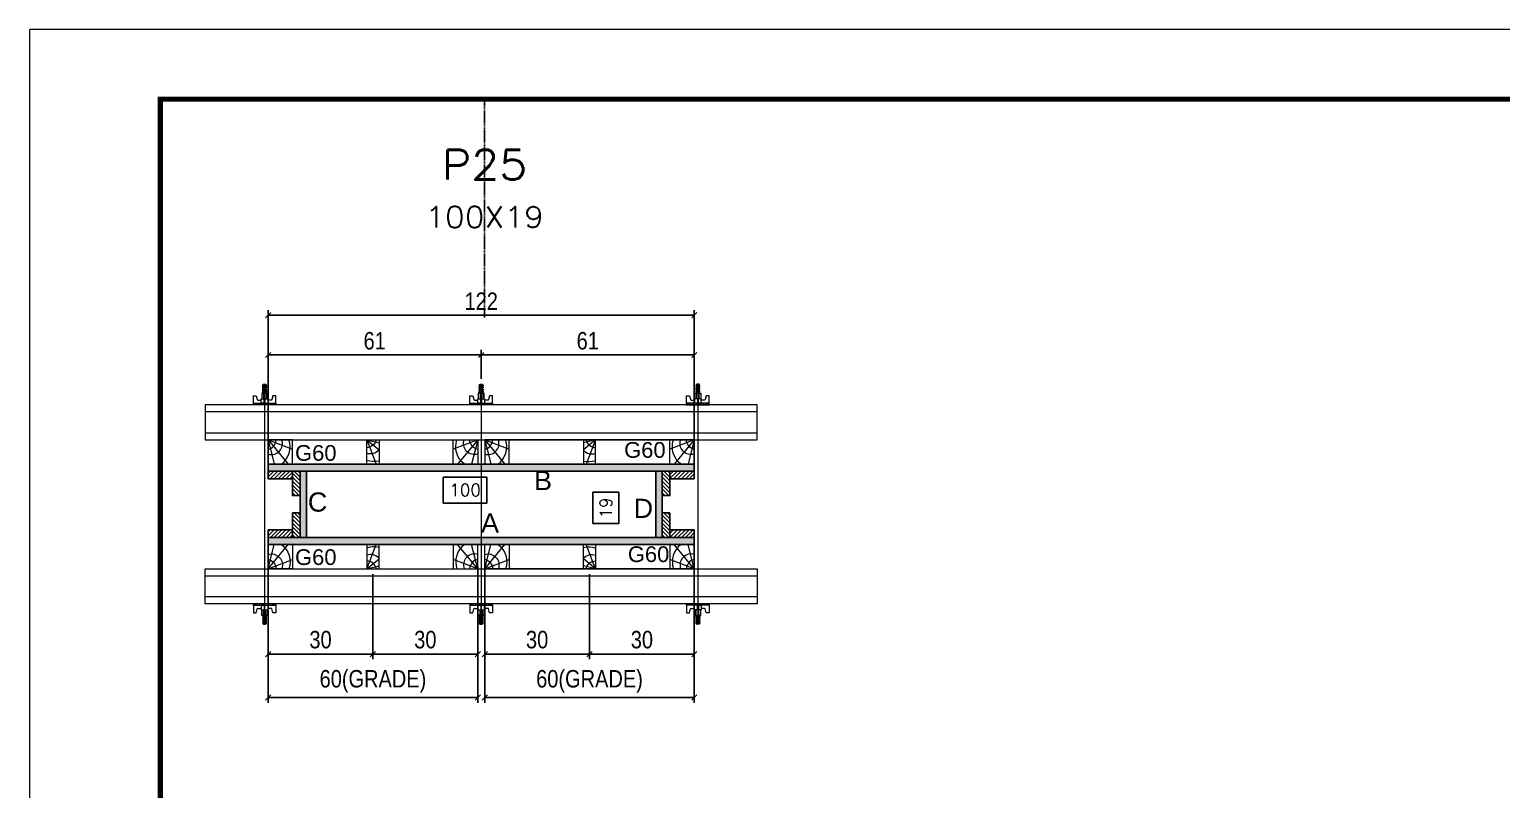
# Model space of a CAD drawing. Extents: x 808 to 7089, y -98 to 17032.
# Drawn here: x 2407 to 3250, y 8557 to 8992 of the extents above; entities that cross this region are included whole.
import ezdxf
from ezdxf.enums import TextEntityAlignment as Align

# ---------------------------------------------------------------- set-up
doc = ezdxf.new("R2010")
doc.units = 0
doc.linetypes.add('DASHED', pattern=[0.75, 0.5, -0.25])
doc.linetypes.add('HIDDEN', pattern=[0.375, 0.25, -0.125])
for name, color, linetype in [('CHAPA', 1, 'Continuous'), ('Cota Seção (2x)', 241, 'Continuous'), ('Painéis', 200, 'Continuous'), ('SARRAFO', 251, 'Continuous'), ('Texto de Titulo', 7, 'Continuous'), ('Texto Qtd Sarr', 242, 'Continuous'), ('TEXTO_GERAL', 7, 'Continuous')]:
    doc.layers.add(name, color=color, linetype=linetype)
for name, color, linetype, lineweight in [('Folhas', 255, 'Continuous', 9), ('Hachura', 251, 'Continuous', 9), ('Madeira', 126, 'Continuous', 18), ('Perfil Metálico', 224, 'Continuous', 18), ('SARRAFO DE PRESSAO', 251, 'DASHED', 9), ('Texto Seção', 7, 'Continuous', 15)]:
    doc.layers.add(name, color=color, linetype=linetype, lineweight=lineweight)
doc.styles.add('ARIAL', font='arial.ttf')
doc.styles.add('COTA TECNICA 2X', font='techl___.ttf', dxfattribs={"height": 10})
doc.styles.add('ROMANS', font='romans.shx')
doc.styles.add('SANSSERIF', font='sas_____.pfb')
doc.dimstyles.new('SECAO PILAR', dxfattribs={"dimtxt": 10, "dimasz": 3, "dimexe": 3, "dimexo": 3, "dimgap": 3, "dimtad": 1, "dimdec": 1, "dimlfac": 0.5, "dimzin": 12, "dimdsep": 46, "dimtxsty": 'COTA TECNICA 2X', "dimblk1": 'OBLIQUE', "dimblk2": 'OBLIQUE', "dimsah": 1, "dimcen": 0.9, "dimclrd": 256, "dimclre": 256, "dimclrt": 256, "dimadec": 1, "dimazin": 3, "dimtfac": 1, "dimtdec": 1, "dimtmove": 0, "dimatfit": 3, "dimfxl": 1, "dimtolj": 1, "dimtzin": 12, "dimarcsym": 0})
doc.dimstyles.new('SECÇÃO 2', dxfattribs={"dimtxt": 7, "dimasz": 6, "dimexe": 0.18, "dimexo": 2, "dimgap": -4, "dimtad": 3, "dimdec": 1, "dimlfac": 0.5, "dimzin": 12, "dimdsep": 46, "dimtxsty": 'ROMANS', "dimblk": 'ARCHTICK', "dimcen": 0.09, "dimse1": 1, "dimse2": 1, "dimsd1": 1, "dimsd2": 1, "dimclrd": 180, "dimclre": 5, "dimclrt": 1, "dimadec": 0, "dimazin": 3, "dimtfac": 1, "dimtdec": 1, "dimtofl": 0, "dimtmove": 0, "dimatfit": 3, "dimldrblk": 'ARCHTICK', "dimfxl": 1, "dimtolj": 1, "dimtzin": 0, "dimarcsym": 0})
pattern_1 = [(45, (12046.2808, 31630.77), (-1.12253202, 1.12253202), [])]
pattern_2 = [(45, (11911.2808, 31630.77), (-1.12253202, 1.12253202), [])]

# ---------------------------------------------------------------- blocks, each defined once
blk = doc.blocks.new('9999999999')
at = {"layer": 'Folhas'}
blk.add_lwpolyline([(98138.98, 34190.21), (99623.98, 34190.21), (99623.98, 35240.21), (98138.98, 35240.21)], close=True, dxfattribs=at)
at = {"layer": 'Folhas', "color": 30, "const_width": 3}
blk.add_lwpolyline([(98213.98, 34230.21), (99583.98, 34230.21), (99583.98, 35200.21), (98213.98, 35200.21)], close=True, dxfattribs=at)
blk = doc.blocks.new('titulo1')
at = {"layer": 'Defpoints', "color": 252, "linetype": 'HIDDEN', "ltscale": 2}
blk.add_line((0, 0), (0, 125), dxfattribs=at)
at = {"layer": 'Defpoints', "style": 'ROMANS', "oblique": 15}
blk.add_attdef('FOLHA', text='', height=10, dxfattribs=at).set_placement((0, 15.58), align=Align.MIDDLE_CENTER)
at = {"layer": 'Texto Qtd Sarr', "color": 3, "style": 'ROMANS', "oblique": 15}
for tag, height, p in [('TITULO', 17, (0, 71.45)), ('SEÇÃO', 12, (0, 41.55))]:
    blk.add_attdef(tag, text='', height=height, dxfattribs=at).set_placement(p, align=Align.MIDDLE_CENTER)
blk = doc.blocks.new('*D815')
at = {"layer": 'Cota Seção (2x)', "color": 180, "lineweight": -2, "transparency": 16777216}
for p, q in [((2668.61, 8735.97), (2643.61, 8735.97)), ((2643.61, 8735.97), (2643.61, 8720.97)), ((2668.61, 8720.97), (2668.61, 8735.97)), ((2643.61, 8720.97), (2668.61, 8720.97))]:
    blk.add_line(p, q, dxfattribs=at)
at = {"layer": 'Defpoints', "color": 0, "transparency": 16777216}
for p in [(2565.33, 8739.36), (2765.33, 8739.36), (2565.33, 8716.97)]:
    blk.add_point(p, dxfattribs=at)
at = {"layer": 'Cota Seção (2x)', "color": 1, "transparency": 16777216, "insert": (2656.11, 8728.47), "char_height": 7, "attachment_point": 5, "style": 'ROMANS'}
blk.add_mtext('\\A1;100', dxfattribs=at)
blk = doc.blocks.new('_ArchTick')
at = {"color": 0, "linetype": 'ByBlock', "const_width": 0.15}
blk.add_lwpolyline([(-0.5, -0.5), (0.5, 0.5)], dxfattribs=at)
blk = doc.blocks.new('_Oblique')
at = {"color": 0, "linetype": 'ByBlock', "lineweight": -2}
blk.add_line((-0.5, -0.5), (0.5, 0.5), dxfattribs=at)
blk = doc.blocks.new('*D816')
at = {"layer": 'Cota Seção (2x)', "lineweight": -2, "transparency": 16777216}
for p, q in [((2543.33, 8746.36), (2543.33, 8831.65)), ((2787.33, 8828.65), (2543.33, 8828.65)), ((2787.33, 8746.36), (2787.33, 8831.65))]:
    blk.add_line(p, q, dxfattribs=at)
at = {"layer": 'Defpoints', "color": 0, "transparency": 16777216}
for p in [(2543.33, 8828.65), (2543.33, 8743.36), (2787.33, 8743.36)]:
    blk.add_point(p, dxfattribs=at)
at = {"layer": 'Cota Seção (2x)', "lineweight": -2, "transparency": 16777216, "xscale": 3, "yscale": 3, "zscale": 3, "rotation": 180}
blk.add_blockref('_Oblique', (2543.33, 8828.65), dxfattribs=at)
at = {"layer": 'Cota Seção (2x)', "lineweight": -2, "transparency": 16777216, "xscale": 3, "yscale": 3, "zscale": 3}
blk.add_blockref('_Oblique', (2787.33, 8828.65), dxfattribs=at)
at = {"layer": 'Cota Seção (2x)', "transparency": 16777216, "insert": (2665.33, 8836.71), "char_height": 10, "attachment_point": 5, "style": 'COTA TECNICA 2X'}
blk.add_mtext('\\A1;122', dxfattribs=at)
blk = doc.blocks.new('*D817')
at = {"layer": 'Cota Seção (2x)', "lineweight": -2, "transparency": 16777216}
for p, q in [((2665.33, 8792.16), (2665.33, 8808.89)), ((2787.33, 8780.36), (2787.33, 8808.89)), ((2787.33, 8805.89), (2665.33, 8805.89))]:
    blk.add_line(p, q, dxfattribs=at)
at = {"layer": 'Defpoints', "color": 0, "transparency": 16777216}
for p in [(2665.33, 8805.89), (2665.33, 8789.16), (2787.33, 8777.36)]:
    blk.add_point(p, dxfattribs=at)
at = {"layer": 'Cota Seção (2x)', "lineweight": -2, "transparency": 16777216, "xscale": 3, "yscale": 3, "zscale": 3, "rotation": 180}
blk.add_blockref('_Oblique', (2665.33, 8805.89), dxfattribs=at)
at = {"layer": 'Cota Seção (2x)', "lineweight": -2, "transparency": 16777216, "xscale": 3, "yscale": 3, "zscale": 3}
blk.add_blockref('_Oblique', (2787.33, 8805.89), dxfattribs=at)
at = {"layer": 'Cota Seção (2x)', "transparency": 16777216, "insert": (2726.33, 8813.99), "char_height": 10, "attachment_point": 5, "style": 'COTA TECNICA 2X'}
blk.add_mtext('\\A1;61', dxfattribs=at)
blk = doc.blocks.new('*D818')
at = {"layer": 'Cota Seção (2x)', "lineweight": -2, "transparency": 16777216}
for p, q in [((2543.33, 8780.36), (2543.33, 8808.89)), ((2665.33, 8792.16), (2665.33, 8808.89)), ((2543.33, 8805.89), (2665.33, 8805.89))]:
    blk.add_line(p, q, dxfattribs=at)
at = {"layer": 'Defpoints', "color": 0, "transparency": 16777216}
for p in [(2665.33, 8805.89), (2665.33, 8789.16), (2543.33, 8777.36)]:
    blk.add_point(p, dxfattribs=at)
at = {"layer": 'Cota Seção (2x)', "lineweight": -2, "transparency": 16777216, "xscale": 3, "yscale": 3, "zscale": 3, "rotation": 180}
blk.add_blockref('_Oblique', (2543.33, 8805.89), dxfattribs=at)
at = {"layer": 'Cota Seção (2x)', "lineweight": -2, "transparency": 16777216, "xscale": 3, "yscale": 3, "zscale": 3}
blk.add_blockref('_Oblique', (2665.33, 8805.89), dxfattribs=at)
at = {"layer": 'Cota Seção (2x)', "transparency": 16777216, "insert": (2604.33, 8813.99), "char_height": 10, "attachment_point": 5, "style": 'COTA TECNICA 2X'}
blk.add_mtext('\\A1;61', dxfattribs=at)
blk = doc.blocks.new('*D819')
at = {"layer": 'Cota Seção (2x)', "color": 180, "lineweight": -2, "transparency": 16777216}
for p, q in [((2744.19, 8727.26), (2729.19, 8727.26)), ((2729.19, 8727.26), (2729.19, 8709.26)), ((2744.19, 8709.26), (2744.19, 8727.26)), ((2729.19, 8709.26), (2744.19, 8709.26))]:
    blk.add_line(p, q, dxfattribs=at)
at = {"layer": 'Defpoints', "color": 0, "transparency": 16777216}
for p in [(2765.33, 8739.36), (2748.19, 8701.36), (2765.33, 8701.36)]:
    blk.add_point(p, dxfattribs=at)
at = {"layer": 'Cota Seção (2x)', "color": 1, "transparency": 16777216, "insert": (2736.69, 8718.26), "char_height": 7, "attachment_point": 5, "rotation": 90, "style": 'ROMANS'}
blk.add_mtext('\\A1;19', dxfattribs=at)
blk = doc.blocks.new('C')
at = {"layer": 'Hachura', "color": 0}
for p, q in [((0, 3.22), (0, -3.22)), ((0.45, 3.22), (0, 3.22)), ((0.46, 3.16), (0, 3.16)), ((0.46, 3.05), (0, 3.05)), ((0.46, 2.88), (0, 2.88)), ((0, 2.75), (0, -1.16)), ((0.46, 2.65), (0, 2.65)), ((0.46, 2.23), (0, 2.23)), ((0.46, 1.51), (0, 1.51)), ((0.39, 0.49), (0.17, 0.49)), ((0.45, -3.23), (0.45, 3.22)), ((0.45, 3.22), (2.58, 3.22)), ((1.74, 0.97), (0.45, 0.97)), ((1.45, 0.1), (0.45, 0.1)), ((1.35, 1.94), (1.35, 0.96)), ((2.58, 2.39), (1.47, 2.09)), ((1.74, -0.97), (1.74, 0.97)), ((1.74, 0.97), (1.74, 0.84)), ((1.74, 0.97), (1.74, 0.84)), ((1.74, 0.84), (3.35, 0.84)), ((3.35, 0.45), (1.74, 0.45)), ((2.58, 3.22), (2.58, 2.39)), ((3.32, 0.84), (3.32, -0.84)), ((3.35, 0.84), (3.35, -0.84)), ((3.68, 0.45), (3.35, 0.45)), ((3.84, -0.52), (3.35, 0.45)), ((3.35, 0.06), (3.67, -0.57)), ((3.68, 0.45), (4.16, -0.52)), ((3.72, 0.5), (4.25, -0.57)), ((4.37, -0.55), (3.83, 0.53)), ((4.15, 0.45), (3.93, 0.45)), ((4.42, -0.52), (3.93, 0.45)), ((4.15, 0.45), (4.26, 0.45)), ((4.26, 0.45), (4.74, -0.52)), ((4.3, 0.5), (4.83, -0.57)), ((4.95, -0.55), (4.41, 0.53)), ((4.51, 0.45), (4.84, 0.45)), ((5, -0.52), (4.51, 0.45)), ((4.84, 0.45), (5.32, -0.52)), ((4.88, 0.5), (5.41, -0.57)), ((5.53, -0.55), (4.99, 0.53)), ((5.58, -0.52), (5.09, 0.45)), ((5.42, 0.45), (5.09, 0.45)), ((5.58, -0.52), (5.09, 0.45)), ((5.42, 0.45), (5.74, -0.19)), ((5.46, 0.5), (5.74, -0.07)), ((5.74, 0.19), (5.57, 0.53)), ((5.74, 0.32), (5.68, 0.45)), ((5.68, 0.45), (5.74, 0.45)), ((5.74, 0.45), (5.9, 0.29)), ((5.74, 0.45), (5.74, -0.52)), ((5.9, -0.36), (5.9, 0.29)), ((0.45, 0), (0, 0)), ((0.46, -1.52), (0, -1.52)), ((0.46, -2.23), (0, -2.23)), ((0.46, -2.65), (0, -2.65)), ((0.46, -2.88), (0, -2.88)), ((0.46, -3.05), (0, -3.05)), ((0.46, -3.16), (0, -3.16)), ((0, -3.22), (2.57, -3.22)), ((0.08, -0.48), (0.29, -0.48)), ((0.29, -0.48), (0.4, -0.48)), ((0.45, 0), (0.45, -0.97)), ((0.45, -0.16), (1.45, -0.16)), ((0.45, -0.65), (0.45, -0.32)), ((0.45, -3.23), (0.45, -0.65)), ((0.45, -0.97), (1.74, -0.97)), ((1.35, -1.94), (1.35, -0.97)), ((2.58, -2.39), (1.47, -2.1)), ((3.35, -0.32), (1.74, -0.32)), ((3.35, -0.84), (1.74, -0.84)), ((2.58, -3.23), (2.58, -2.39)), ((3.35, -0.07), (3.58, -0.52)), ((3.35, -0.52), (3.58, -0.52)), ((3.84, -0.52), (4.16, -0.52)), ((4.42, -0.52), (4.74, -0.52)), ((4.63, -0.52), (4.74, -0.52)), ((5, -0.52), (5.32, -0.52)), ((5.58, -0.52), (5.74, -0.52)), ((5.74, -0.52), (5.9, -0.36)), ((5.74, -0.52), (5.74, -0.52))]:
    blk.add_line(p, q, dxfattribs=at)
for centre, radius, start, end in [((1.52, 1.94), 0.161, 104.7436, 180), ((1.44, -0.03), 0.129, 272.695, 87.305), ((3.81, 0.39), 0.143, 25.5688, 154.4312), ((4.39, 0.39), 0.143, 25.5688, 154.4312), ((4.97, 0.39), 0.143, 25.5688, 154.4312), ((5.55, 0.39), 0.143, 25.5688, 154.4312), ((0.17, -0.37), 0.174, 221.744, 317.8592), ((1.52, -1.94), 0.161, 180, 255.2564), ((3.71, -0.4), 0.174, 222.1408, 318.256), ((4.29, -0.4), 0.174, 222.1408, 318.256), ((4.87, -0.4), 0.174, 222.1408, 318.256), ((5.45, -0.4), 0.174, 222.1408, 318.256), ((5.61, -0.4), 0.174, 317.8592, 318.256)]:
    blk.add_arc(centre, radius, start, end, dxfattribs=at)
blk = doc.blocks.new('PONTALETE')
at = {"layer": 'Madeira'}
for q in [(2.71, 7), (7, 5.76), (7, 1.74)]:
    blk.add_line((0, 0), q, dxfattribs=at)
blk.add_lwpolyline([(0, 0), (7, 0), (7, 7), (0, 7)], close=True, dxfattribs=at)
for centre, radius, start, end in [((2.04, 0.06), 6.23, 37.2818, 109.0913), ((1.09, 0.9), 3.19, 343.603, 109.9847), ((-0.21, -0.78), 3.09, 14.6322, 86.0383)]:
    blk.add_arc(centre, radius, start, end, dxfattribs=at)
blk = doc.blocks.new('*D901')
at = {"layer": 'Cota Seção (2x)', "lineweight": -2, "transparency": 16777216}
for p, q in [((2667.33, 8684.7), (2667.33, 8606.64)), ((2787.33, 8684.7), (2787.33, 8606.64)), ((2787.33, 8609.64), (2667.33, 8609.64))]:
    blk.add_line(p, q, dxfattribs=at)
at = {"layer": 'Defpoints', "color": 0, "transparency": 16777216}
for p in [(2667.33, 8687.7), (2787.33, 8687.7), (2667.33, 8609.64)]:
    blk.add_point(p, dxfattribs=at)
at = {"layer": 'Cota Seção (2x)', "lineweight": -2, "transparency": 16777216, "xscale": 3, "yscale": 3, "zscale": 3, "rotation": 180}
blk.add_blockref('_Oblique', (2667.33, 8609.64), dxfattribs=at)
at = {"layer": 'Cota Seção (2x)', "lineweight": -2, "transparency": 16777216, "xscale": 3, "yscale": 3, "zscale": 3}
blk.add_blockref('_Oblique', (2787.33, 8609.64), dxfattribs=at)
at = {"layer": 'Cota Seção (2x)', "transparency": 16777216, "insert": (2727.33, 8618.86), "char_height": 10, "attachment_point": 5, "style": 'COTA TECNICA 2X'}
blk.add_mtext('\\A1;60(GRADE)', dxfattribs=at)
blk = doc.blocks.new('MEIO PONTALETE')
at = {"layer": 'Madeira'}
for q in [(2.71, 7), (3.5, 2.88), (3.5, 0.87)]:
    blk.add_line((0, 0), q, dxfattribs=at)
blk.add_lwpolyline([(0, 0), (3.5, 0), (3.5, 7), (0, 7)], close=True, dxfattribs=at)
for centre, radius, start, end in [((2.04, 0.06), 6.23, 76.4499, 109.0913), ((1.09, 0.9), 3.19, 40.9063, 109.9847), ((-0.21, -0.78), 3.09, 14.6322, 86.0383)]:
    blk.add_arc(centre, radius, start, end, dxfattribs=at)
blk = doc.blocks.new('*D1807')
at = {"layer": 'Cota Seção (2x)', "lineweight": -2, "transparency": 16777216}
for p, q in [((2727.33, 8680.36), (2727.33, 8631.51)), ((2787.33, 8680.36), (2787.33, 8631.51)), ((2787.33, 8634.51), (2727.33, 8634.51))]:
    blk.add_line(p, q, dxfattribs=at)
at = {"layer": 'Defpoints', "color": 0, "transparency": 16777216}
for p in [(2727.33, 8683.36), (2787.33, 8683.36), (2727.33, 8634.51)]:
    blk.add_point(p, dxfattribs=at)
at = {"layer": 'Cota Seção (2x)', "lineweight": -2, "transparency": 16777216, "xscale": 3, "yscale": 3, "zscale": 3, "rotation": 180}
blk.add_blockref('_Oblique', (2727.33, 8634.51), dxfattribs=at)
at = {"layer": 'Cota Seção (2x)', "lineweight": -2, "transparency": 16777216, "xscale": 3, "yscale": 3, "zscale": 3}
blk.add_blockref('_Oblique', (2787.33, 8634.51), dxfattribs=at)
at = {"layer": 'Cota Seção (2x)', "transparency": 16777216, "insert": (2757.33, 8642.73), "char_height": 10, "attachment_point": 5, "style": 'COTA TECNICA 2X'}
blk.add_mtext('\\A1;30', dxfattribs=at)
blk = doc.blocks.new('*D1808')
at = {"layer": 'Cota Seção (2x)', "lineweight": -2, "transparency": 16777216}
for p, q in [((2667.33, 8680.36), (2667.33, 8631.51)), ((2727.33, 8680.36), (2727.33, 8631.51)), ((2727.33, 8634.51), (2667.33, 8634.51))]:
    blk.add_line(p, q, dxfattribs=at)
at = {"layer": 'Defpoints', "color": 0, "transparency": 16777216}
for p in [(2667.33, 8683.36), (2727.33, 8683.36), (2667.33, 8634.51)]:
    blk.add_point(p, dxfattribs=at)
at = {"layer": 'Cota Seção (2x)', "lineweight": -2, "transparency": 16777216, "xscale": 3, "yscale": 3, "zscale": 3, "rotation": 180}
blk.add_blockref('_Oblique', (2667.33, 8634.51), dxfattribs=at)
at = {"layer": 'Cota Seção (2x)', "lineweight": -2, "transparency": 16777216, "xscale": 3, "yscale": 3, "zscale": 3}
blk.add_blockref('_Oblique', (2727.33, 8634.51), dxfattribs=at)
at = {"layer": 'Cota Seção (2x)', "transparency": 16777216, "insert": (2697.33, 8642.73), "char_height": 10, "attachment_point": 5, "style": 'COTA TECNICA 2X'}
blk.add_mtext('\\A1;30', dxfattribs=at)
blk = doc.blocks.new('*D902')
at = {"layer": 'Cota Seção (2x)', "lineweight": -2, "transparency": 16777216}
for p, q in [((2543.33, 8684.7), (2543.33, 8606.64)), ((2663.33, 8684.7), (2663.33, 8606.64)), ((2543.33, 8609.64), (2663.33, 8609.64))]:
    blk.add_line(p, q, dxfattribs=at)
at = {"layer": 'Defpoints', "color": 0, "transparency": 16777216}
for p in [(2543.33, 8687.7), (2663.33, 8687.7), (2663.33, 8609.64)]:
    blk.add_point(p, dxfattribs=at)
at = {"layer": 'Cota Seção (2x)', "lineweight": -2, "transparency": 16777216, "xscale": 3, "yscale": 3, "zscale": 3, "rotation": 180}
blk.add_blockref('_Oblique', (2543.33, 8609.64), dxfattribs=at)
at = {"layer": 'Cota Seção (2x)', "lineweight": -2, "transparency": 16777216, "xscale": 3, "yscale": 3, "zscale": 3}
blk.add_blockref('_Oblique', (2663.33, 8609.64), dxfattribs=at)
at = {"layer": 'Cota Seção (2x)', "transparency": 16777216, "insert": (2603.33, 8618.86), "char_height": 10, "attachment_point": 5, "style": 'COTA TECNICA 2X'}
blk.add_mtext('\\A1;60(GRADE)', dxfattribs=at)
blk = doc.blocks.new('*D1809')
at = {"layer": 'Cota Seção (2x)', "lineweight": -2, "transparency": 16777216}
for p, q in [((2543.33, 8680.36), (2543.33, 8631.51)), ((2603.33, 8680.36), (2603.33, 8631.51)), ((2543.33, 8634.51), (2603.33, 8634.51))]:
    blk.add_line(p, q, dxfattribs=at)
at = {"layer": 'Defpoints', "color": 0, "transparency": 16777216}
for p in [(2543.33, 8683.36), (2603.33, 8683.36), (2603.33, 8634.51)]:
    blk.add_point(p, dxfattribs=at)
at = {"layer": 'Cota Seção (2x)', "lineweight": -2, "transparency": 16777216, "xscale": 3, "yscale": 3, "zscale": 3, "rotation": 180}
blk.add_blockref('_Oblique', (2543.33, 8634.51), dxfattribs=at)
at = {"layer": 'Cota Seção (2x)', "lineweight": -2, "transparency": 16777216, "xscale": 3, "yscale": 3, "zscale": 3}
blk.add_blockref('_Oblique', (2603.33, 8634.51), dxfattribs=at)
at = {"layer": 'Cota Seção (2x)', "transparency": 16777216, "insert": (2573.33, 8642.73), "char_height": 10, "attachment_point": 5, "style": 'COTA TECNICA 2X'}
blk.add_mtext('\\A1;30', dxfattribs=at)
blk = doc.blocks.new('*D1810')
at = {"layer": 'Cota Seção (2x)', "lineweight": -2, "transparency": 16777216}
for p, q in [((2603.33, 8680.36), (2603.33, 8631.51)), ((2663.33, 8680.36), (2663.33, 8631.51)), ((2603.33, 8634.51), (2663.33, 8634.51))]:
    blk.add_line(p, q, dxfattribs=at)
at = {"layer": 'Defpoints', "color": 0, "transparency": 16777216}
for p in [(2603.33, 8683.36), (2663.33, 8683.36), (2663.33, 8634.51)]:
    blk.add_point(p, dxfattribs=at)
at = {"layer": 'Cota Seção (2x)', "lineweight": -2, "transparency": 16777216, "xscale": 3, "yscale": 3, "zscale": 3, "rotation": 180}
blk.add_blockref('_Oblique', (2603.33, 8634.51), dxfattribs=at)
at = {"layer": 'Cota Seção (2x)', "lineweight": -2, "transparency": 16777216, "xscale": 3, "yscale": 3, "zscale": 3}
blk.add_blockref('_Oblique', (2663.33, 8634.51), dxfattribs=at)
at = {"layer": 'Cota Seção (2x)', "transparency": 16777216, "insert": (2633.33, 8642.73), "char_height": 10, "attachment_point": 5, "style": 'COTA TECNICA 2X'}
blk.add_mtext('\\A1;30', dxfattribs=at)

msp = doc.modelspace()

# ---------------------------------------------------------------- hatches: boundary and pattern name
at = {"layer": 'Hachura'}
h = msp.add_hatch(color=256, dxfattribs=at)
h.dxf.hatch_style = 1
h.paths.add_polyline_path([(2543.33, 8739.36), (2543.33, 8743.36), (2787.33, 8743.36), (2787.33, 8739.36)])
h = msp.add_hatch(color=256, dxfattribs=at)
h.dxf.hatch_style = 1
h.paths.add_polyline_path([(2543.33, 8739.36), (2543.33, 8743.36), (2787.33, 8743.36), (2787.33, 8739.36)])
h = msp.add_hatch(dxfattribs=at)
h.set_pattern_fill('ANSI31', color=256, scale=0.5, angle=360, style=0)
h.set_pattern_definition(pattern_1)
h.paths.add_polyline_path([(2557.33, 8739.36), (2557.33, 8734.96), (2543.33, 8734.96), (2543.33, 8739.36)])
h = msp.add_hatch(dxfattribs=at)
h.set_pattern_fill('ANSI31', color=256, scale=0.5, angle=630, style=0)
h.set_pattern_definition([(315, (25486.7371, -763.59), (1.12253202, 1.12253202), [])])
h.paths.add_polyline_path([(2557.33, 8725.36), (2561.73, 8725.36), (2561.73, 8739.36), (2557.33, 8739.36)])
h = msp.add_hatch(color=256, dxfattribs=at)
h.dxf.hatch_style = 1
h.paths.add_polyline_path([(2565.33, 8739.36), (2561.73, 8739.36), (2561.73, 8701.36), (2565.33, 8701.36)])
h = msp.add_hatch(color=256, dxfattribs=at)
h.dxf.hatch_style = 1
h.paths.add_polyline_path([(2565.33, 8739.36), (2561.73, 8739.36), (2561.73, 8701.36), (2565.33, 8701.36)])
h = msp.add_hatch(color=256, dxfattribs=at)
h.dxf.hatch_style = 1
h.paths.add_polyline_path([(2768.93, 8739.36), (2765.33, 8739.36), (2765.33, 8701.36), (2768.93, 8701.36)])
h = msp.add_hatch(color=256, dxfattribs=at)
h.dxf.hatch_style = 1
h.paths.add_polyline_path([(2768.93, 8739.36), (2765.33, 8739.36), (2765.33, 8701.36), (2768.93, 8701.36)])
h = msp.add_hatch(dxfattribs=at)
h.set_pattern_fill('ANSI31', color=256, scale=0.5, angle=630, style=0)
h.set_pattern_definition([(315, (25698.3371, -763.59), (1.12253202, 1.12253202), [])])
h.paths.add_polyline_path([(2768.93, 8725.36), (2773.33, 8725.36), (2773.33, 8739.36), (2768.93, 8739.36)])
h = msp.add_hatch(dxfattribs=at)
h.set_pattern_fill('ANSI31', color=256, scale=0.5, angle=360, style=0)
h.set_pattern_definition(pattern_2)
h.paths.add_polyline_path([(2773.33, 8739.36), (2773.33, 8734.96), (2787.33, 8734.96), (2787.33, 8739.36)])
h = msp.add_hatch(dxfattribs=at)
h.set_pattern_fill('ANSI31', color=256, scale=0.5, angle=630, style=0)
h.set_pattern_definition([(315, (25486.7371, -787.59), (1.12253202, 1.12253202), [])])
h.paths.add_polyline_path([(2557.33, 8701.36), (2561.73, 8701.36), (2561.73, 8715.36), (2557.33, 8715.36)])
h = msp.add_hatch(dxfattribs=at)
h.set_pattern_fill('ANSI31', color=256, scale=0.5, angle=630, style=0)
h.set_pattern_definition([(315, (25698.3371, -787.59), (1.12253202, 1.12253202), [])])
h.paths.add_polyline_path([(2768.93, 8701.36), (2773.33, 8701.36), (2773.33, 8715.36), (2768.93, 8715.36)])
h = msp.add_hatch(dxfattribs=at)
h.set_pattern_fill('ANSI31', color=256, scale=0.5, angle=360, style=0)
h.set_pattern_definition(pattern_1)
h.paths.add_polyline_path([(2557.33, 8701.36), (2557.33, 8705.76), (2543.33, 8705.76), (2543.33, 8701.36)])
h = msp.add_hatch(color=256, dxfattribs=at)
h.dxf.hatch_style = 1
h.paths.add_polyline_path([(2543.33, 8701.36), (2543.33, 8697.36), (2787.33, 8697.36), (2787.33, 8701.36)])
h = msp.add_hatch(color=256, dxfattribs=at)
h.dxf.hatch_style = 1
h.paths.add_polyline_path([(2543.33, 8701.36), (2543.33, 8697.36), (2787.33, 8697.36), (2787.33, 8701.36)])
h = msp.add_hatch(dxfattribs=at)
h.set_pattern_fill('ANSI31', color=256, scale=0.5, angle=360, style=0)
h.set_pattern_definition(pattern_2)
h.paths.add_polyline_path([(2773.33, 8701.36), (2773.33, 8705.76), (2787.33, 8705.76), (2787.33, 8701.36)])

# ---------------------------------------------------------------- linework, layer by layer
at = {"layer": 'CHAPA'}
for points in [[(2543.33, 8739.36), (2543.33, 8743.36), (2787.33, 8743.36), (2787.33, 8739.36)], [(2543.33, 8739.36), (2543.33, 8743.36), (2787.33, 8743.36), (2787.33, 8739.36)], [(2565.33, 8739.36), (2561.73, 8739.36), (2561.73, 8701.36), (2565.33, 8701.36)], [(2565.33, 8739.36), (2561.73, 8739.36), (2561.73, 8701.36), (2565.33, 8701.36)], [(2768.93, 8739.36), (2765.33, 8739.36), (2765.33, 8701.36), (2768.93, 8701.36)], [(2768.93, 8739.36), (2765.33, 8739.36), (2765.33, 8701.36), (2768.93, 8701.36)], [(2543.33, 8701.36), (2543.33, 8697.36), (2787.33, 8697.36), (2787.33, 8701.36)], [(2543.33, 8701.36), (2543.33, 8697.36), (2787.33, 8697.36), (2787.33, 8701.36)]]:
    msp.add_lwpolyline(points, close=True, dxfattribs=at)
at = {"layer": 'Hachura'}
for p, q in [((2541.33, 8788.16), (2541.32, 8656.36)), ((2665.33, 8788.16), (2665.32, 8656.36)), ((2789.33, 8788.16), (2789.34, 8656.36))]:
    msp.add_line(p, q, dxfattribs=at)
at = {"layer": 'Madeira'}
for points in [[(2543.33, 8743.36), (2543.33, 8757.36), (2663.33, 8757.36), (2663.33, 8743.36)], [(2787.33, 8743.36), (2787.33, 8757.36), (2667.33, 8757.36), (2667.33, 8743.36)], [(2543.33, 8697.36), (2543.33, 8683.36), (2663.33, 8683.36), (2663.33, 8697.36)], [(2787.33, 8697.36), (2787.33, 8683.36), (2667.33, 8683.36), (2667.33, 8697.36)]]:
    msp.add_lwpolyline(points, close=True, dxfattribs=at)
at = {"layer": 'Painéis'}
msp.add_lwpolyline([(2765.33, 8701.36), (2765.33, 8739.36), (2565.33, 8739.36), (2565.33, 8701.36)], close=True, dxfattribs=at)
at = {"layer": 'Perfil Metálico'}
for points in [[(2507.33, 8777.36), (2507.33, 8757.36), (2823.33, 8757.36), (2823.33, 8777.36)], [(2823.33, 8761.36), (2823.33, 8773.36), (2507.33, 8773.36), (2507.33, 8761.36)], [(2507.33, 8663.36), (2507.33, 8683.36), (2823.33, 8683.36), (2823.33, 8663.36)], [(2823.33, 8679.36), (2823.33, 8667.36), (2507.33, 8667.36), (2507.33, 8679.36)]]:
    msp.add_lwpolyline(points, close=True, dxfattribs=at)
at = {"layer": 'SARRAFO'}
for points in [[(2543.33, 8734.96), (2557.33, 8734.96), (2557.33, 8739.36), (2543.33, 8739.36)], [(2561.73, 8739.36), (2561.73, 8725.36), (2557.33, 8725.36), (2557.33, 8739.36)], [(2561.73, 8739.36), (2561.73, 8725.36), (2557.33, 8725.36), (2557.33, 8739.36)], [(2773.33, 8739.36), (2773.33, 8725.36), (2768.93, 8725.36), (2768.93, 8739.36)], [(2773.33, 8739.36), (2773.33, 8725.36), (2768.93, 8725.36), (2768.93, 8739.36)], [(2787.33, 8734.96), (2773.33, 8734.96), (2773.33, 8739.36), (2787.33, 8739.36)], [(2561.73, 8715.36), (2561.73, 8701.36), (2557.33, 8701.36), (2557.33, 8715.36)], [(2561.73, 8715.36), (2561.73, 8701.36), (2557.33, 8701.36), (2557.33, 8715.36)], [(2773.33, 8715.36), (2773.33, 8701.36), (2768.93, 8701.36), (2768.93, 8715.36)], [(2773.33, 8715.36), (2773.33, 8701.36), (2768.93, 8701.36), (2768.93, 8715.36)], [(2543.33, 8705.76), (2557.33, 8705.76), (2557.33, 8701.36), (2543.33, 8701.36)], [(2787.33, 8705.76), (2773.33, 8705.76), (2773.33, 8701.36), (2787.33, 8701.36)]]:
    msp.add_lwpolyline(points, close=True, dxfattribs=at)

# ---------------------------------------------------------------- block references
at = {"layer": 'Hachura', "linetype": 'Continuous', "yscale": 2, "zscale": 2}
for p, xscale, rotation in [((2541.33, 8777.36), -2, 270), ((2665.33, 8777.36), -2, 270), ((2789.33, 8777.36), 2, 90), ((2541.33, 8663.36), 2, 270), ((2665.33, 8663.36), 2, 270), ((2789.33, 8663.36), -2, 90)]:
    msp.add_blockref('C', p, dxfattribs=dict(at, xscale=xscale, rotation=rotation))
at = {"layer": 'Madeira'}
for name, p, xscale, yscale, zscale, rotation in [('PONTALETE', (2543.33, 8757.36), 2, 2, 2, 270), ('PONTALETE', (2543.33, 8757.36), 2, 2, 2, 270), ('MEIO PONTALETE', (2599.83, 8757.36), -1.999999997962732, 1.999999997962732, 1.999999997962732, 180), ('PONTALETE', (2663.33, 8757.36), -2, 2, 2, 90), ('PONTALETE', (2667.33, 8757.36), 2, 2, 2, 270), ('MEIO PONTALETE', (2730.83, 8757.36), 1.999999997962732, 1.999999997962732, 1.999999997962732, 180), ('PONTALETE', (2787.33, 8757.36), -2, 2, 2, 90), ('PONTALETE', (2543.33, 8683.36), -2, 2, 2, 270), ('PONTALETE', (2543.33, 8683.36), -2, 2, 2, 270), ('PONTALETE', (2663.33, 8683.36), 2, 2, 2, 90), ('PONTALETE', (2667.33, 8683.36), -2, 2, 2, 270), ('PONTALETE', (2787.33, 8683.36), 2, 2, 2, 90)]:
    msp.add_blockref(name, p, dxfattribs=dict(at, xscale=xscale, yscale=yscale, zscale=zscale, rotation=rotation))
at = {"layer": 'Madeira', "yscale": 1.999999997962732, "zscale": 1.999999997962732}
for p, xscale in [((2599.83, 8683.36), 1.999999997962732), ((2730.83, 8683.36), -1.999999997962732)]:
    msp.add_blockref('MEIO PONTALETE', p, dxfattribs=dict(at, xscale=xscale))
at = {"layer": 'SARRAFO DE PRESSAO', "color": 6, "linetype": 'ByBlock'}
msp.add_blockref('9999999999', (-95732.31, -26247.75), dxfattribs=at)
at = {"layer": 'Texto Seção'}
ref = msp.add_blockref('titulo1', (2667.22, 8827.45), dxfattribs=at)
ref.add_attrib('TITULO', 'P25', dxfattribs={"layer": 'Texto de Titulo', "color": 7, "height": 17, "style": 'ROMANS', "width": 1.1}).set_placement((2667.22, 8914.95), align=Align.MIDDLE_CENTER)
ref.add_attrib('SEÇÃO', '100X19', dxfattribs={"layer": 'Texto de Titulo', "color": 7, "height": 12, "style": 'ROMANS', "width": 1.1}).set_placement((2667.22, 8884.95), align=Align.MIDDLE_CENTER)

# ---------------------------------------------------------------- texts
at = {"layer": 'Texto Seção', "color": 0, "linetype": 'Continuous', "style": 'SANSSERIF'}
for p in [(2558.73, 8749.78), (2747.15, 8751.5), (2558.73, 8690.07), (2749.27, 8691.75)]:
    msp.add_text('G60', height=9, dxfattribs=at).set_placement(p, align=Align.MIDDLE_LEFT)
at = {"layer": 'TEXTO_GERAL', "style": 'ARIAL'}
for s, p in [('B', (2700.72, 8733.95)), ('C', (2571.62, 8721.64)), ('D', (2758.19, 8718.02)), ('A', (2670.37, 8709.67))]:
    msp.add_text(s, height=11, dxfattribs=at).set_placement(p, align=Align.MIDDLE_CENTER)

# ---------------------------------------------------------------- dimensions: what is measured, and where the dimension line sits
at = {"layer": 'Cota Seção (2x)', "color": 241}
for base, p1, p2, picture, middle in [((2543.33, 8828.65), (2787.33, 8743.36), (2543.33, 8743.36), '*D816', (2665.33, 8836.71)), ((2665.33, 8805.89), (2787.33, 8777.36), (2665.33, 8789.16), '*D817', (2726.33, 8813.99)), ((2667.33, 8634.51), (2727.33, 8683.36), (2667.33, 8683.36), '*D1808', (2697.33, 8642.73)), ((2727.33, 8634.51), (2787.33, 8683.36), (2727.33, 8683.36), '*D1807', (2757.33, 8642.73))]:
    dim = msp.add_linear_dim(base=base, p1=p1, p2=p2, angle=180, dimstyle='SECAO PILAR', dxfattribs=at)
    dim.commit()
    dim.dimension.update_dxf_attribs({"geometry": picture, "text_midpoint": middle})
for base, p1, p2, picture, middle in [((2665.33, 8805.89), (2543.33, 8777.36), (2665.33, 8789.16), '*D818', (2604.33, 8813.99)), ((2603.33, 8634.51), (2543.33, 8683.36), (2603.33, 8683.36), '*D1809', (2573.33, 8642.73)), ((2663.33, 8634.51), (2603.33, 8683.36), (2663.33, 8683.36), '*D1810', (2633.33, 8642.73))]:
    dim = msp.add_linear_dim(base=base, p1=p1, p2=p2, dimstyle='SECAO PILAR', dxfattribs=at)
    dim.commit()
    dim.dimension.update_dxf_attribs({"geometry": picture, "text_midpoint": middle})
for base, p2, angle, picture, middle in [((2565.33, 8716.97), (2565.33, 8739.36), 180, '*D815', (2656.11, 8716.97)), ((2748.19, 8701.36), (2765.33, 8701.36), 270, '*D819', (2748.19, 8718.26))]:
    dim = msp.add_linear_dim(base=base, p1=(2765.33, 8739.36), p2=p2, angle=angle, dimstyle='SECÇÃO 2', dxfattribs=at)
    dim.commit()
    dim.dimension.update_dxf_attribs({"geometry": picture, "text_midpoint": middle, "dimtype": 160})
dim = msp.add_linear_dim(base=(2663.33, 8609.64), p1=(2543.33, 8687.7), p2=(2663.33, 8687.7), text='<>(GRADE)', dimstyle='SECAO PILAR', dxfattribs=at)
dim.commit()
dim.dimension.update_dxf_attribs({"geometry": '*D902', "text_midpoint": (2603.33, 8609.64), "dimtype": 160})
dim = msp.add_linear_dim(base=(2667.33, 8609.64), p1=(2787.33, 8687.7), p2=(2667.33, 8687.7), angle=180, text='<>(GRADE)', dimstyle='SECAO PILAR', dxfattribs=at)
dim.commit()
dim.dimension.update_dxf_attribs({"geometry": '*D901', "text_midpoint": (2727.33, 8609.64), "dimtype": 160})

doc.saveas('drawing.dxf')
